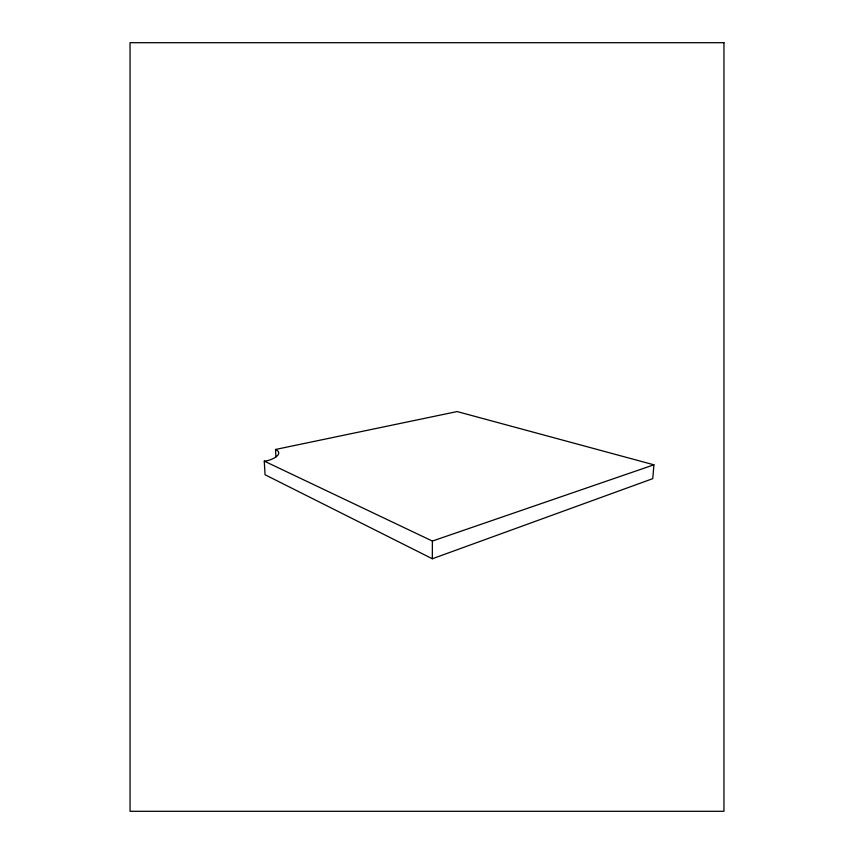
<?xml version="1.0" encoding="UTF-8"?>
<svg xmlns="http://www.w3.org/2000/svg" width="854" height="854" viewBox="0 0 854 854"><rect width="100%" height="100%" fill="white"/><g stroke="black" fill="none" stroke-linecap="round" stroke-linejoin="round"><path stroke-width="1.28" d="M432.337 558.762L432.37 541.062L264.26 461.107L265.06 474.749L432.337 558.762L652.776 478.646L653.908 464.811L457.125 411.564L275.522 449.471L275.938 457.007M432.37 541.062L653.908 464.811M264.26 461.107C269.341 461.277 285.62 454.307 275.522 449.471M723.957 42.7L130.043 42.7L130.043 811.3L723.957 811.3L723.957 42.7"/></g></svg>
